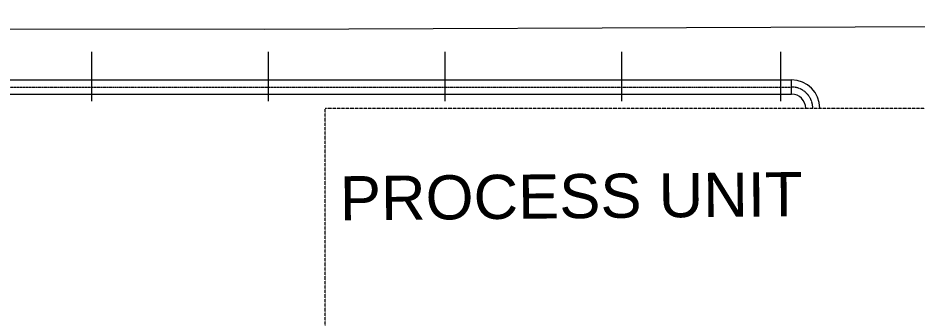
# Model space of a CAD drawing. Header units: inches. Extents: x 19 to 664121, y 34 to 210034.
# Drawn here: x 122979 to 148424, y 164653 to 173148 of the extents above; entities that cross this region are included whole.
import ezdxf

# ---------------------------------------------------------------- set-up
doc = ezdxf.new("R2010")
doc.units = ezdxf.units.IN
doc.header["$MEASUREMENT"] = 0
doc.linetypes.add('DASHDOT2', pattern=[0.5, 0.25, -0.125, 0, -0.125])
doc.linetypes.add('DIVIDE2', pattern=[0.625, 0.25, -0.125, 0, -0.125, 0, -0.125])
doc.layers.add('Layout', color=6, linetype='Continuous', lineweight=20)
doc.styles.get("Standard").update_dxf_attribs({"font": 'arial.ttf'})

msp = doc.modelspace()

# ---------------------------------------------------------------- linework, layer by layer
at = {"layer": 'Layout', "color": 252}
for p, q in [((125073.57, 170792.19), (125073.57, 172192.19)), ((130073.57, 170792.19), (130073.57, 172192.19)), ((135073.57, 170792.19), (135073.57, 172192.19)), ((140073.57, 170792.19), (140073.57, 172192.19)), ((144573.57, 170792.19), (144573.57, 172192.19)), ((22152.21, 171392.19), (144873.57, 171392.19)), ((144873.57, 170992.19), (144873.57, 171392.19)), ((22152.21, 170992.19), (144873.57, 170992.19))]:
    msp.add_line(p, q, dxfattribs=at)
at = {"layer": 'Layout', "color": 252, "linetype": 'DASHDOT2'}
msp.add_line((22152.21, 171192.19), (144873.57, 171192.19), dxfattribs=at)
at = {"layer": 'Layout', "color": 251, "linetype": 'DIVIDE2', "ltscale": 10}
for p, q in [((131673.57, 122592.19), (131673.57, 170592.19)), ((131673.57, 170592.19), (160473.57, 170592.19))]:
    msp.add_line(p, q, dxfattribs=at)
at = {"layer": 'Layout', "color": 9, "lineweight": 20}
msp.add_lwpolyline([(18902.1, 87590.52), (13469.12, 172839.79), (129959.8, 172826.19), (172947.73, 172997.99), (207031.66, 172834.72), (208401.58, 182773.49), (223944.16, 178509.89), (221802.38, 121405.31), (221459.64, 109073.3), (221150.31, 102955.02), (220833.97, 91086.4), (220006.61, 60023.76, 0.00004995), (220006.6, 60023.56), (219631.69, 45841.21), (205262.96, 45972.55), (116139.84, 45687.94), (85617.91, 45960.42), (51842.67, 46431.24), (11520.09, 45199.19), (20037.85, 67196.93)], format="xyb", close=True, dxfattribs=at)
at = {"layer": 'Layout', "color": 252}
for radius in [800, 400]:
    msp.add_arc((144873.57, 170592.19), radius, 0, 90, dxfattribs=at)
at = {"layer": 'Layout', "color": 252, "linetype": 'DASHDOT2'}
msp.add_arc((144873.57, 170592.19), 600, 0, 90, dxfattribs=at)

# ---------------------------------------------------------------- texts
at = {"layer": 'Layout', "color": 251, "insert": (132095.17, 167398.35), "char_height": 1250, "attachment_point": 7, "rotation": 0.532972}
msp.add_mtext('PROCESS UNIT', dxfattribs=at)

doc.saveas('drawing.dxf')
